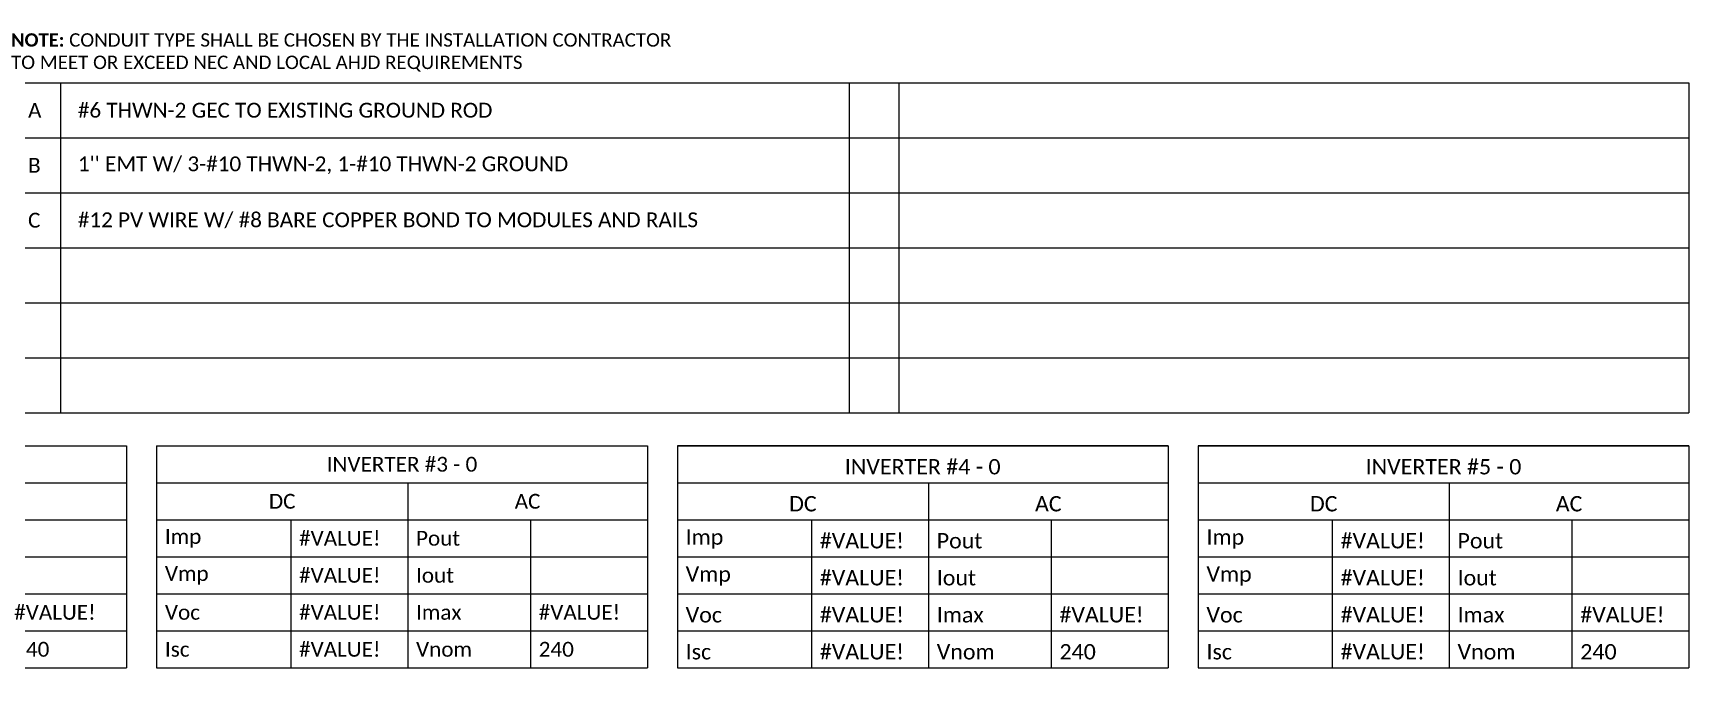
# Model space of a CAD drawing. Header units: feet. Extents: x 20751 to 21369, y 16038 to 16580.
# Drawn here: x 20966.4 to 21351.7, y 16037.5 to 16185.3 of the extents above; entities that cross this region are included whole.
import ezdxf

# ---------------------------------------------------------------- set-up
doc = ezdxf.new("R2010")
doc.units = ezdxf.units.FT
doc.header["$MEASUREMENT"] = 0
doc.styles.get("Standard").update_dxf_attribs({"font": 'calibri.ttf'})

# ---------------------------------------------------------------- blocks, each defined once
blk = doc.blocks.new('*T18')
at = {"color": 0, "lineweight": -2, "transparency": 16777216}
for p, q in [((0, 0), (114.19, 0)), ((0, 0), (0, -51.7)), ((114.19, 0), (114.19, -51.7)), ((0, -8.62), (114.19, -8.62)), ((58.43, -8.62), (58.43, -51.7)), ((0, -17.23), (114.19, -17.23)), ((31.22, -17.23), (31.22, -51.7)), ((86.98, -17.23), (86.98, -51.7)), ((0, -25.85), (114.19, -25.85)), ((0, -34.47), (114.19, -34.47)), ((0, -43.08), (114.19, -43.08)), ((0, -51.7), (114.19, -51.7))]:
    blk.add_line(p, q, dxfattribs=at)
at = {"color": 0, "linetype": 'Continuous', "transparency": 16777216, "char_height": 3.4544}
for s, insert, width, attachment_point in [('{\\fCalibri|b0|i0|c0;INVERTER #2 - 0', (57.09, -4.31), 112.0547, 5), ('{\\fCalibri|b0|i0|c0;DC', (29.22, -12.93), 56.3009, 5), ('{\\fCalibri|b0|i0|c0;AC', (86.31, -12.93), 53.623, 5), ('{\\fCalibri|b0|i0|c0;Imp', (1.07, -21.54), 29.0935, 4), ('{\\fCalibri|b0|i0|c0;#VALUE!', (32.29, -21.54), 25.0767, 4), ('{\\fCalibri|b0|i0|c0;Pout', (59.5, -21.54), 26.4156, 4), ('{\\fCalibri|b0|i0|c0;', (88.04, -21.54), 25.0767, 4), ('{\\fCalibri|b0|i0|c0;Vmp', (1.07, -30.16), 29.0935, 4), ('{\\fCalibri|b0|i0|c0;#VALUE!', (32.29, -30.16), 25.0767, 4), ('{\\fCalibri|b0|i0|c0;Iout', (59.5, -30.16), 26.4156, 4), ('{\\fCalibri|b0|i0|c0;', (88.04, -30.16), 25.0767, 4), ('{\\fCalibri|b0|i0|c0;Voc', (1.07, -38.78), 29.0935, 4), ('{\\fCalibri|b0|i0|c0;#VALUE!', (32.29, -38.78), 25.0767, 4), ('{\\fCalibri|b0|i0|c0;Imax', (59.5, -38.78), 26.4156, 4), ('{\\fCalibri|b0|i0|c0;#VALUE!', (88.04, -38.78), 25.0767, 4), ('{\\fCalibri|b0|i0|c0;Isc', (1.07, -47.39), 29.0935, 4), ('{\\fCalibri|b0|i0|c0;#VALUE!', (32.29, -47.39), 25.0767, 4), ('{\\fCalibri|b0|i0|c0;Vnom', (59.5, -47.39), 26.4156, 4), ('{\\fCalibri|b0|i0|c0;240', (88.04, -47.39), 25.0767, 4)]:
    blk.add_mtext(s, dxfattribs=dict(at, insert=insert, width=width, attachment_point=attachment_point))
blk = doc.blocks.new('*T19')
at = {"color": 0, "lineweight": -2, "transparency": 16777216}
for p, q in [((0, 0), (114.19, 0)), ((0, 0), (0, -51.7)), ((114.19, 0), (114.19, -51.7)), ((0, -8.62), (114.19, -8.62)), ((58.43, -8.62), (58.43, -51.7)), ((0, -17.23), (114.19, -17.23)), ((31.22, -17.23), (31.22, -51.7)), ((86.98, -17.23), (86.98, -51.7)), ((0, -25.85), (114.19, -25.85)), ((0, -34.47), (114.19, -34.47)), ((0, -43.08), (114.19, -43.08)), ((0, -51.7), (114.19, -51.7))]:
    blk.add_line(p, q, dxfattribs=at)
at = {"color": 0, "linetype": 'Continuous', "transparency": 16777216, "char_height": 3.4544}
for s, insert, width, attachment_point in [('{\\fCalibri|b0|i0|c0;INVERTER #3 - 0', (57.09, -4.31), 110.3293, 5), ('{\\fCalibri|b0|i0|c0;DC', (29.22, -12.93), 54.5755, 5), ('{\\fCalibri|b0|i0|c0;AC', (86.31, -12.93), 51.8976, 5), ('{\\fCalibri|b0|i0|c0;Imp', (1.93, -21.54), 27.3681, 4), ('{\\fCalibri|b0|i0|c0;#VALUE!', (33.15, -21.54), 23.3513, 4), ('{\\fCalibri|b0|i0|c0;Pout', (60.36, -21.54), 24.6902, 4), ('{\\fCalibri|b0|i0|c0;', (88.91, -21.54), 23.3513, 4), ('{\\fCalibri|b0|i0|c0;Vmp', (1.93, -30.16), 27.3681, 4), ('{\\fCalibri|b0|i0|c0;#VALUE!', (33.15, -30.16), 23.3513, 4), ('{\\fCalibri|b0|i0|c0;Iout', (60.36, -30.16), 24.6902, 4), ('{\\fCalibri|b0|i0|c0;', (88.91, -30.16), 23.3513, 4), ('{\\fCalibri|b0|i0|c0;Voc', (1.93, -38.78), 27.3681, 4), ('{\\fCalibri|b0|i0|c0;#VALUE!', (33.15, -38.78), 23.3513, 4), ('{\\fCalibri|b0|i0|c0;Imax', (60.36, -38.78), 24.6902, 4), ('{\\fCalibri|b0|i0|c0;#VALUE!', (88.91, -38.78), 23.3513, 4), ('{\\fCalibri|b0|i0|c0;Isc', (1.93, -47.39), 27.3681, 4), ('{\\fCalibri|b0|i0|c0;#VALUE!', (33.15, -47.39), 23.3513, 4), ('{\\fCalibri|b0|i0|c0;Vnom', (60.36, -47.39), 24.6902, 4), ('{\\fCalibri|b0|i0|c0;240', (88.91, -47.39), 23.3513, 4)]:
    blk.add_mtext(s, dxfattribs=dict(at, insert=insert, width=width, attachment_point=attachment_point))
blk = doc.blocks.new('*T20')
at = {"color": 9, "linetype": 'ByBlock', "lineweight": 30, "true_color": 0xa7bfde, "transparency": 16777216}
blk.add_line((0, 0), (114.19, 0), dxfattribs=at)
at = {"color": 0, "linetype": 'ByBlock', "lineweight": -2, "transparency": 16777216}
for p, q in [((0, 0), (0, -51.7)), ((114.19, 0), (114.19, -51.7)), ((0, -8.62), (114.19, -8.62)), ((58.43, -8.62), (58.43, -51.7)), ((0, -17.23), (114.19, -17.23)), ((31.22, -17.23), (31.22, -51.7)), ((86.98, -17.23), (86.98, -51.7)), ((0, -25.85), (114.19, -25.85)), ((0, -34.47), (114.19, -34.47)), ((0, -43.08), (114.19, -43.08)), ((0, -51.7), (114.19, -51.7))]:
    blk.add_line(p, q, dxfattribs=at)
at = {"color": 0, "transparency": 16777216, "char_height": 3.5705}
for s, insert, width, attachment_point in [('{\\fCalibri|b0|i0|c0;INVERTER #4 - 0', (57.09, -6.69), 110.3293, 8), ('{\\fCalibri|b0|i0|c0;DC', (29.22, -15.31), 54.5755, 8), ('{\\fCalibri|b0|i0|c0;AC', (86.31, -15.31), 51.8976, 8), ('{\\fCalibri|b0|i0|c0;Imp', (1.93, -23.92), 27.3681, 7), ('{\\fCalibri|b0|i0|c0;#VALUE!', (33.15, -23.92), 23.3513, 7), ('{\\fCalibri|b0|i0|c0;Pout', (60.36, -23.92), 24.6902, 7), ('{\\fCalibri|b0|i0|c0;', (88.91, -23.92), 23.3513, 7), ('{\\fCalibri|b0|i0|c0;Vmp', (1.93, -32.54), 27.3681, 7), ('{\\fCalibri|b0|i0|c0;#VALUE!', (33.15, -32.54), 23.3513, 7), ('{\\fCalibri|b0|i0|c0;Iout', (60.36, -32.54), 24.6902, 7), ('{\\fCalibri|b0|i0|c0;', (88.91, -32.54), 23.3513, 7), ('{\\fCalibri|b0|i0|c0;Voc', (1.93, -41.16), 27.3681, 7), ('{\\fCalibri|b0|i0|c0;#VALUE!', (33.15, -41.16), 23.3513, 7), ('{\\fCalibri|b0|i0|c0;Imax', (60.36, -41.16), 24.6902, 7), ('{\\fCalibri|b0|i0|c0;#VALUE!', (88.91, -41.16), 23.3513, 7), ('{\\fCalibri|b0|i0|c0;Isc', (1.93, -49.77), 27.3681, 7), ('{\\fCalibri|b0|i0|c0;#VALUE!', (33.15, -49.77), 23.3513, 7), ('{\\fCalibri|b0|i0|c0;Vnom', (60.36, -49.77), 24.6902, 7), ('{\\fCalibri|b0|i0|c0;240', (88.91, -49.77), 23.3513, 7)]:
    blk.add_mtext(s, dxfattribs=dict(at, insert=insert, width=width, attachment_point=attachment_point))
blk = doc.blocks.new('*T21')
at = {"color": 9, "linetype": 'ByBlock', "lineweight": 30, "true_color": 0xa7bfde, "transparency": 16777216}
blk.add_line((0, 0), (114.19, 0), dxfattribs=at)
at = {"color": 0, "linetype": 'ByBlock', "lineweight": -2, "transparency": 16777216}
for p, q in [((0, 0), (0, -51.7)), ((114.19, 0), (114.19, -51.7)), ((0, -8.62), (114.19, -8.62)), ((58.43, -8.62), (58.43, -51.7)), ((0, -17.23), (114.19, -17.23)), ((31.22, -17.23), (31.22, -51.7)), ((86.98, -17.23), (86.98, -51.7)), ((0, -25.85), (114.19, -25.85)), ((0, -34.47), (114.19, -34.47)), ((0, -43.08), (114.19, -43.08)), ((0, -51.7), (114.19, -51.7))]:
    blk.add_line(p, q, dxfattribs=at)
at = {"color": 0, "transparency": 16777216, "char_height": 3.5705}
for s, insert, width, attachment_point in [('{\\fCalibri|b0|i0|c0;INVERTER #5 - 0', (57.09, -6.69), 110.3293, 8), ('{\\fCalibri|b0|i0|c0;DC', (29.22, -15.31), 54.5755, 8), ('{\\fCalibri|b0|i0|c0;AC', (86.31, -15.31), 51.8976, 8), ('{\\fCalibri|b0|i0|c0;Imp', (1.93, -23.92), 27.3681, 7), ('{\\fCalibri|b0|i0|c0;#VALUE!', (33.15, -23.92), 23.3513, 7), ('{\\fCalibri|b0|i0|c0;Pout', (60.36, -23.92), 24.6902, 7), ('{\\fCalibri|b0|i0|c0;', (88.91, -23.92), 23.3513, 7), ('{\\fCalibri|b0|i0|c0;Vmp', (1.93, -32.54), 27.3681, 7), ('{\\fCalibri|b0|i0|c0;#VALUE!', (33.15, -32.54), 23.3513, 7), ('{\\fCalibri|b0|i0|c0;Iout', (60.36, -32.54), 24.6902, 7), ('{\\fCalibri|b0|i0|c0;', (88.91, -32.54), 23.3513, 7), ('{\\fCalibri|b0|i0|c0;Voc', (1.93, -41.16), 27.3681, 7), ('{\\fCalibri|b0|i0|c0;#VALUE!', (33.15, -41.16), 23.3513, 7), ('{\\fCalibri|b0|i0|c0;Imax', (60.36, -41.16), 24.6902, 7), ('{\\fCalibri|b0|i0|c0;#VALUE!', (88.91, -41.16), 23.3513, 7), ('{\\fCalibri|b0|i0|c0;Isc', (1.93, -49.77), 27.3681, 7), ('{\\fCalibri|b0|i0|c0;#VALUE!', (33.15, -49.77), 23.3513, 7), ('{\\fCalibri|b0|i0|c0;Vnom', (60.36, -49.77), 24.6902, 7), ('{\\fCalibri|b0|i0|c0;240', (88.91, -49.77), 23.3513, 7)]:
    blk.add_mtext(s, dxfattribs=dict(at, insert=insert, width=width, attachment_point=attachment_point))
blk = doc.blocks.new('*T16')
at = {"linetype": 'ByBlock', "lineweight": -2, "transparency": 16777216}
for p, q in [((0, 0), (390.51, 0)), ((0, 0), (0, -76.8)), ((11.58, 0), (11.58, -76.8)), ((195.1, 0), (195.1, -76.8)), ((206.68, 0), (206.68, -76.8)), ((390.51, 0), (390.51, -76.8)), ((0, -12.8), (390.51, -12.8)), ((0, -25.61), (390.51, -25.61)), ((0, -38.41), (390.51, -38.41)), ((0, -51.22), (390.51, -51.22)), ((0, -64.02), (390.51, -64.02)), ((0, -76.8), (390.51, -76.8))]:
    blk.add_line(p, q, dxfattribs=at)
at = {"color": 0, "linetype": 'Continuous', "transparency": 16777216, "char_height": 3.4544, "attachment_point": 4}
for s, insert, width in [('{\\fCalibri|b0|i0|c0;A', (4.06, -6.4), 3.4544), ('{\\fCalibri|b0|i0|c0;#6 THWN-2 GEC TO EXISTING GROUND ROD', (15.65, -6.4), 175.3856), ('{\\fCalibri|b0|i0|c0;', (199.16, -6.4), 3.4544), ('{\\fCalibri|b0|i0|c0;', (210.74, -6.4), 175.7027), ('{\\fCalibri|b0|i0|c0;B', (4.06, -19.21), 3.4544), ("{\\fCalibri|b0|i0|c0;1'' EMT W/ 3-#10 THWN-2, 1-#10 THWN-2 GROUND", (15.65, -19.21), 175.3856), ('{\\fCalibri|b0|i0|c0;', (199.16, -19.21), 3.4544), ('{\\fCalibri|b0|i0|c0;', (210.74, -19.21), 175.7027), ('{\\fCalibri|b0|i0|c0;C', (4.06, -32.01), 3.4544), ('{\\fCalibri|b0|i0|c0;#12 PV WIRE W/ #8 BARE COPPER BOND TO MODULES AND RAILS', (15.65, -32.01), 175.3856), ('{\\fCalibri|b0|i0|c0;', (199.16, -32.01), 3.4544), ('{\\fCalibri|b0|i0|c0;', (210.74, -32.01), 175.7027), ('{\\fCalibri|b0|i0|c0;', (4.06, -44.82), 3.4544), ('{\\fCalibri|b0|i0|c0;', (15.65, -44.82), 175.3856), ('{\\fCalibri|b0|i0|c0;', (199.16, -44.82), 3.4544), ('{\\fCalibri|b0|i0|c0;', (210.74, -44.82), 175.7027), ('{\\fCalibri|b0|i0|c0;', (4.06, -57.62), 3.4544), ('{\\fCalibri|b0|i0|c0;', (15.65, -57.62), 175.3856), ('{\\fCalibri|b0|i0|c0;', (199.16, -57.62), 3.4544), ('{\\fCalibri|b0|i0|c0;', (210.74, -57.62), 175.7027), ('{\\fCalibri|b0|i0|c0;', (4.06, -70.41), 3.4544), ('{\\fCalibri|b0|i0|c0;', (15.65, -70.41), 175.3856), ('{\\fCalibri|b0|i0|c0;', (199.16, -70.41), 3.4544), ('{\\fCalibri|b0|i0|c0;', (210.74, -70.41), 175.7027)]:
    blk.add_mtext(s, dxfattribs=dict(at, insert=insert, width=width))

msp = doc.modelspace()

# ---------------------------------------------------------------- block references
for name, p in [('*T16', (20961.18, 16173.75)), ('*T18', (20873.97, 16089.23)), ('*T19', (20995.15, 16089.23)), ('*T20', (21116.32, 16089.23)), ('*T21', (21237.5, 16089.23))]:
    msp.add_blockref(name, p)

# ---------------------------------------------------------------- texts
at = {"color": 10, "insert": (20961.27, 16185.29), "char_height": 3.10896, "attachment_point": 1}
msp.add_mtext_dynamic_manual_height_columns('\\A1;{\\fCalibri|b1|i0|c0|p34;NOTE:} {\\A0;\\H1.0052x;CONDUIT TYPE SHALL BE CHOSEN BY THE INSTALLATION CONTRACTOR\\PTO MEET OR EXCEED NEC AND LOCAL AHJD REQUIREMENTS}', width=164.3528, gutter_width=0, heights=[9.89], dxfattribs=at)

doc.saveas('drawing.dxf')
